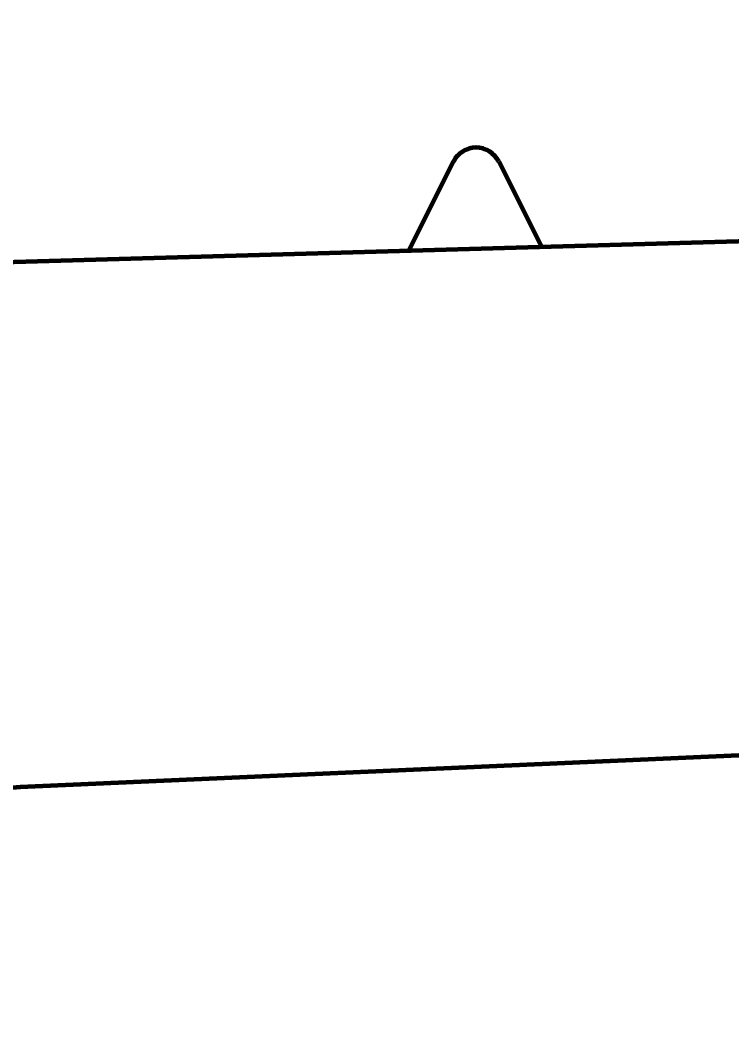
# Model space of a CAD drawing. Header units: millimetres. Extents: x 0 to 3360, y 0 to 297.
# Drawn here: x 3251.231 to 3252.165, y 129.283 to 130.617 of the extents above; entities that cross this region are included whole.
import ezdxf

# ---------------------------------------------------------------- set-up
doc = ezdxf.new("R2010")
doc.units = ezdxf.units.MM
doc.linetypes.add('K5LT_BASIC', pattern=[0])
doc.linetypes.add('K5LT_THIN', pattern=[0])
doc.layers.add('Системный слой', color=7, linetype='Continuous')
doc.styles.add('KDIMTEXTSTYLE', font='GOST_AU.SHX', dxfattribs={"width": 0.96, "oblique": 15, "height": 5})
doc.dimstyles.new('KDIMSTYLE (0.33)', dxfattribs={"dimtxt": 5, "dimasz": 1, "dimexe": 2, "dimexo": 0, "dimgap": 1, "dimtad": 1, "dimlfac": 3, "dimtxsty": 'KDIMTEXTSTYLE', "dimsah": 1, "dimcen": 0, "dimdle": 1, "dimadec": 0, "dimazin": 0, "dimtfac": 0.667, "dimtmove": 0, "dimatfit": 3, "dimfxl": 1, "dimtvp": 1, "dimtolj": 1, "dimtzin": 0, "dimarcsym": 0})

# ---------------------------------------------------------------- blocks, each defined once
blk = doc.blocks.new('U630')
at = {"layer": 'Системный слой', "color": 5, "linetype": 'K5LT_BASIC', "lineweight": 60, "true_color": 0x0000ff}
for p, q in [((3251.7411, 130.3146), (3251.7995, 130.4314)), ((3251.8591, 130.4314), (3251.915, 130.3196))]:
    blk.add_line(p, q, dxfattribs=at)
blk.add_arc((3251.8293, 130.4165), 0.0333, 26.5651, 153.4349, dxfattribs=at)
blk = doc.blocks.new('U629')
at = {"layer": 'Системный слой', "color": 5, "linetype": 'K5LT_BASIC', "lineweight": 60, "true_color": 0x0000ff}
for p, q in [((3248.9126, 130.2335), (3256.4626, 130.4501)), ((3258.1293, 129.9168), (3251.2313, 129.6106))]:
    blk.add_line(p, q, dxfattribs=at)
blk.add_arc((3251.2461, 129.2776), 0.3333, 92.5413, 178.9986, dxfattribs=at)
at = {"layer": 'Системный слой'}
blk.add_blockref('U630', (0, 0), dxfattribs=at)
blk = doc.blocks.new('U639')
at = {"layer": 'Системный слой', "color": 5, "linetype": 'K5LT_BASIC', "lineweight": 60, "true_color": 0x0000ff}
for p, q in [((3251.7411, 130.3146), (3251.7995, 130.4314)), ((3251.8591, 130.4314), (3251.915, 130.3196))]:
    blk.add_line(p, q, dxfattribs=at)
blk.add_arc((3251.8293, 130.4165), 0.0333, 26.5651, 153.4349, dxfattribs=at)
blk = doc.blocks.new('U638')
at = {"layer": 'Системный слой', "color": 5, "linetype": 'K5LT_BASIC', "lineweight": 60, "true_color": 0x0000ff}
for p, q in [((3248.9126, 130.2335), (3256.4626, 130.4501)), ((3258.1293, 129.9168), (3251.2313, 129.6106))]:
    blk.add_line(p, q, dxfattribs=at)
blk.add_arc((3251.2461, 129.2776), 0.3333, 92.5413, 178.9986, dxfattribs=at)
at = {"layer": 'Системный слой'}
blk.add_blockref('U639', (0, 0), dxfattribs=at)
blk = doc.blocks.new('U648')
at = {"layer": 'Системный слой', "color": 5, "linetype": 'K5LT_BASIC', "lineweight": 60, "true_color": 0x0000ff}
for p, q in [((3251.7411, 130.3146), (3251.7995, 130.4314)), ((3251.8591, 130.4314), (3251.915, 130.3196))]:
    blk.add_line(p, q, dxfattribs=at)
blk.add_arc((3251.8293, 130.4165), 0.0333, 26.5651, 153.4349, dxfattribs=at)
blk = doc.blocks.new('U647')
at = {"layer": 'Системный слой', "color": 5, "linetype": 'K5LT_BASIC', "lineweight": 60, "true_color": 0x0000ff}
for p, q in [((3248.9126, 130.2335), (3256.4626, 130.4501)), ((3258.1293, 129.9168), (3251.2313, 129.6106))]:
    blk.add_line(p, q, dxfattribs=at)
blk.add_arc((3251.2461, 129.2776), 0.3333, 92.5413, 178.9986, dxfattribs=at)
at = {"layer": 'Системный слой'}
blk.add_blockref('U648', (0, 0), dxfattribs=at)
blk = doc.blocks.new('U657')
at = {"layer": 'Системный слой', "color": 5, "linetype": 'K5LT_BASIC', "lineweight": 60, "true_color": 0x0000ff}
for p, q in [((3251.7411, 130.3146), (3251.7995, 130.4314)), ((3251.8591, 130.4314), (3251.915, 130.3196))]:
    blk.add_line(p, q, dxfattribs=at)
blk.add_arc((3251.8293, 130.4165), 0.0333, 26.5651, 153.4349, dxfattribs=at)
blk = doc.blocks.new('U656')
at = {"layer": 'Системный слой', "color": 5, "linetype": 'K5LT_BASIC', "lineweight": 60, "true_color": 0x0000ff}
for p, q in [((3248.9126, 130.2335), (3256.4626, 130.4501)), ((3258.1293, 129.9168), (3251.2313, 129.6106))]:
    blk.add_line(p, q, dxfattribs=at)
blk.add_arc((3251.2461, 129.2776), 0.3333, 92.5413, 178.9986, dxfattribs=at)
at = {"layer": 'Системный слой'}
blk.add_blockref('U657', (0, 0), dxfattribs=at)
blk = doc.blocks.new('U666')
at = {"layer": 'Системный слой', "color": 5, "linetype": 'K5LT_BASIC', "lineweight": 60, "true_color": 0x0000ff}
for p, q in [((3251.7411, 130.3146), (3251.7995, 130.4314)), ((3251.8591, 130.4314), (3251.915, 130.3196))]:
    blk.add_line(p, q, dxfattribs=at)
blk.add_arc((3251.8293, 130.4165), 0.0333, 26.5651, 153.4349, dxfattribs=at)
blk = doc.blocks.new('U665')
at = {"layer": 'Системный слой', "color": 5, "linetype": 'K5LT_BASIC', "lineweight": 60, "true_color": 0x0000ff}
for p, q in [((3248.9126, 130.2335), (3256.4626, 130.4501)), ((3258.1293, 129.9168), (3251.2313, 129.6106))]:
    blk.add_line(p, q, dxfattribs=at)
blk.add_arc((3251.2461, 129.2776), 0.3333, 92.5413, 178.9986, dxfattribs=at)
at = {"layer": 'Системный слой'}
blk.add_blockref('U666', (0, 0), dxfattribs=at)
blk = doc.blocks.new('U675')
at = {"layer": 'Системный слой', "color": 5, "linetype": 'K5LT_BASIC', "lineweight": 60, "true_color": 0x0000ff}
for p, q in [((3251.7411, 130.3146), (3251.7995, 130.4314)), ((3251.8591, 130.4314), (3251.915, 130.3196))]:
    blk.add_line(p, q, dxfattribs=at)
blk.add_arc((3251.8293, 130.4165), 0.0333, 26.5651, 153.4349, dxfattribs=at)
blk = doc.blocks.new('U674')
at = {"layer": 'Системный слой', "color": 5, "linetype": 'K5LT_BASIC', "lineweight": 60, "true_color": 0x0000ff}
for p, q in [((3248.9126, 130.2335), (3256.4626, 130.4501)), ((3258.1293, 129.9168), (3251.2313, 129.6106))]:
    blk.add_line(p, q, dxfattribs=at)
blk.add_arc((3251.2461, 129.2776), 0.3333, 92.5413, 178.9986, dxfattribs=at)
at = {"layer": 'Системный слой'}
blk.add_blockref('U675', (0, 0), dxfattribs=at)
blk = doc.blocks.new('U684')
at = {"layer": 'Системный слой', "color": 5, "linetype": 'K5LT_BASIC', "lineweight": 60, "true_color": 0x0000ff}
for p, q in [((3251.7411, 130.3146), (3251.7995, 130.4314)), ((3251.8591, 130.4314), (3251.915, 130.3196))]:
    blk.add_line(p, q, dxfattribs=at)
blk.add_arc((3251.8293, 130.4165), 0.0333, 26.5651, 153.4349, dxfattribs=at)
blk = doc.blocks.new('U683')
at = {"layer": 'Системный слой', "color": 5, "linetype": 'K5LT_BASIC', "lineweight": 60, "true_color": 0x0000ff}
for p, q in [((3248.9126, 130.2335), (3256.4626, 130.4501)), ((3258.1293, 129.9168), (3251.2313, 129.6106))]:
    blk.add_line(p, q, dxfattribs=at)
blk.add_arc((3251.2461, 129.2776), 0.3333, 92.5413, 178.9986, dxfattribs=at)
at = {"layer": 'Системный слой'}
blk.add_blockref('U684', (0, 0), dxfattribs=at)
blk = doc.blocks.new('U693')
at = {"layer": 'Системный слой', "color": 5, "linetype": 'K5LT_BASIC', "lineweight": 60, "true_color": 0x0000ff}
for p, q in [((3251.7411, 130.3146), (3251.7995, 130.4314)), ((3251.8591, 130.4314), (3251.915, 130.3196))]:
    blk.add_line(p, q, dxfattribs=at)
blk.add_arc((3251.8293, 130.4165), 0.0333, 26.5651, 153.4349, dxfattribs=at)
blk = doc.blocks.new('U692')
at = {"layer": 'Системный слой', "color": 5, "linetype": 'K5LT_BASIC', "lineweight": 60, "true_color": 0x0000ff}
for p, q in [((3248.9126, 130.2335), (3256.4626, 130.4501)), ((3258.1293, 129.9168), (3251.2313, 129.6106))]:
    blk.add_line(p, q, dxfattribs=at)
blk.add_arc((3251.2461, 129.2776), 0.3333, 92.5413, 178.9986, dxfattribs=at)
at = {"layer": 'Системный слой'}
blk.add_blockref('U693', (0, 0), dxfattribs=at)
blk = doc.blocks.new('U702')
at = {"layer": 'Системный слой', "color": 5, "linetype": 'K5LT_BASIC', "lineweight": 60, "true_color": 0x0000ff}
for p, q in [((3251.7411, 130.3146), (3251.7995, 130.4314)), ((3251.8591, 130.4314), (3251.915, 130.3196))]:
    blk.add_line(p, q, dxfattribs=at)
blk.add_arc((3251.8293, 130.4165), 0.0333, 26.5651, 153.4349, dxfattribs=at)
blk = doc.blocks.new('U701')
at = {"layer": 'Системный слой', "color": 5, "linetype": 'K5LT_BASIC', "lineweight": 60, "true_color": 0x0000ff}
for p, q in [((3248.9126, 130.2335), (3256.4626, 130.4501)), ((3258.1293, 129.9168), (3251.2313, 129.6106))]:
    blk.add_line(p, q, dxfattribs=at)
blk.add_arc((3251.2461, 129.2776), 0.3333, 92.5413, 178.9986, dxfattribs=at)
at = {"layer": 'Системный слой'}
blk.add_blockref('U702', (0, 0), dxfattribs=at)
blk = doc.blocks.new('U711')
at = {"layer": 'Системный слой', "color": 5, "linetype": 'K5LT_BASIC', "lineweight": 60, "true_color": 0x0000ff}
for p, q in [((3251.7411, 130.3146), (3251.7995, 130.4314)), ((3251.8591, 130.4314), (3251.915, 130.3196))]:
    blk.add_line(p, q, dxfattribs=at)
blk.add_arc((3251.8293, 130.4165), 0.0333, 26.5651, 153.4349, dxfattribs=at)
blk = doc.blocks.new('U710')
at = {"layer": 'Системный слой', "color": 5, "linetype": 'K5LT_BASIC', "lineweight": 60, "true_color": 0x0000ff}
for p, q in [((3248.9126, 130.2335), (3256.4626, 130.4501)), ((3258.1293, 129.9168), (3251.2313, 129.6106))]:
    blk.add_line(p, q, dxfattribs=at)
blk.add_arc((3251.2461, 129.2776), 0.3333, 92.5413, 178.9986, dxfattribs=at)
at = {"layer": 'Системный слой'}
blk.add_blockref('U711', (0, 0), dxfattribs=at)
blk = doc.blocks.new('U720')
at = {"layer": 'Системный слой', "color": 5, "linetype": 'K5LT_BASIC', "lineweight": 60, "true_color": 0x0000ff}
for p, q in [((3251.7411, 130.3146), (3251.7995, 130.4314)), ((3251.8591, 130.4314), (3251.915, 130.3196))]:
    blk.add_line(p, q, dxfattribs=at)
blk.add_arc((3251.8293, 130.4165), 0.0333, 26.5651, 153.4349, dxfattribs=at)
blk = doc.blocks.new('U719')
at = {"layer": 'Системный слой', "color": 5, "linetype": 'K5LT_BASIC', "lineweight": 60, "true_color": 0x0000ff}
for p, q in [((3248.9126, 130.2335), (3256.4626, 130.4501)), ((3258.1293, 129.9168), (3251.2313, 129.6106))]:
    blk.add_line(p, q, dxfattribs=at)
blk.add_arc((3251.2461, 129.2776), 0.3333, 92.5413, 178.9986, dxfattribs=at)
at = {"layer": 'Системный слой'}
blk.add_blockref('U720', (0, 0), dxfattribs=at)
blk = doc.blocks.new('U729')
at = {"layer": 'Системный слой', "color": 5, "linetype": 'K5LT_BASIC', "lineweight": 60, "true_color": 0x0000ff}
for p, q in [((3251.7411, 130.3146), (3251.7995, 130.4314)), ((3251.8591, 130.4314), (3251.915, 130.3196))]:
    blk.add_line(p, q, dxfattribs=at)
blk.add_arc((3251.8293, 130.4165), 0.0333, 26.5651, 153.4349, dxfattribs=at)
blk = doc.blocks.new('U728')
at = {"layer": 'Системный слой', "color": 5, "linetype": 'K5LT_BASIC', "lineweight": 60, "true_color": 0x0000ff}
for p, q in [((3248.9126, 130.2335), (3256.4626, 130.4501)), ((3258.1293, 129.9168), (3251.2313, 129.6106))]:
    blk.add_line(p, q, dxfattribs=at)
blk.add_arc((3251.2461, 129.2776), 0.3333, 92.5413, 178.9986, dxfattribs=at)
at = {"layer": 'Системный слой'}
blk.add_blockref('U729', (0, 0), dxfattribs=at)
blk = doc.blocks.new('U738')
at = {"layer": 'Системный слой', "color": 5, "linetype": 'K5LT_BASIC', "lineweight": 60, "true_color": 0x0000ff}
for p, q in [((3251.7411, 130.3146), (3251.7995, 130.4314)), ((3251.8591, 130.4314), (3251.915, 130.3196))]:
    blk.add_line(p, q, dxfattribs=at)
blk.add_arc((3251.8293, 130.4165), 0.0333, 26.5651, 153.4349, dxfattribs=at)
blk = doc.blocks.new('U737')
at = {"layer": 'Системный слой', "color": 5, "linetype": 'K5LT_BASIC', "lineweight": 60, "true_color": 0x0000ff}
for p, q in [((3248.9126, 130.2335), (3256.4626, 130.4501)), ((3258.1293, 129.9168), (3251.2313, 129.6106))]:
    blk.add_line(p, q, dxfattribs=at)
blk.add_arc((3251.2461, 129.2776), 0.3333, 92.5413, 178.9986, dxfattribs=at)
at = {"layer": 'Системный слой'}
blk.add_blockref('U738', (0, 0), dxfattribs=at)
blk = doc.blocks.new('U747')
at = {"layer": 'Системный слой', "color": 5, "linetype": 'K5LT_BASIC', "lineweight": 60, "true_color": 0x0000ff}
for p, q in [((3251.7411, 130.3146), (3251.7995, 130.4314)), ((3251.8591, 130.4314), (3251.915, 130.3196))]:
    blk.add_line(p, q, dxfattribs=at)
blk.add_arc((3251.8293, 130.4165), 0.0333, 26.5651, 153.4349, dxfattribs=at)
blk = doc.blocks.new('U746')
at = {"layer": 'Системный слой', "color": 5, "linetype": 'K5LT_BASIC', "lineweight": 60, "true_color": 0x0000ff}
for p, q in [((3248.9126, 130.2335), (3256.4626, 130.4501)), ((3258.1293, 129.9168), (3251.2313, 129.6106))]:
    blk.add_line(p, q, dxfattribs=at)
blk.add_arc((3251.2461, 129.2776), 0.3333, 92.5413, 178.9986, dxfattribs=at)
at = {"layer": 'Системный слой'}
blk.add_blockref('U747', (0, 0), dxfattribs=at)
blk = doc.blocks.new('U756')
at = {"layer": 'Системный слой', "color": 5, "linetype": 'K5LT_BASIC', "lineweight": 60, "true_color": 0x0000ff}
for p, q in [((3251.7411, 130.3146), (3251.7995, 130.4314)), ((3251.8591, 130.4314), (3251.915, 130.3196))]:
    blk.add_line(p, q, dxfattribs=at)
blk.add_arc((3251.8293, 130.4165), 0.0333, 26.5651, 153.4349, dxfattribs=at)
blk = doc.blocks.new('U755')
at = {"layer": 'Системный слой', "color": 5, "linetype": 'K5LT_BASIC', "lineweight": 60, "true_color": 0x0000ff}
for p, q in [((3248.9126, 130.2335), (3256.4626, 130.4501)), ((3258.1293, 129.9168), (3251.2313, 129.6106))]:
    blk.add_line(p, q, dxfattribs=at)
blk.add_arc((3251.2461, 129.2776), 0.3333, 92.5413, 178.9986, dxfattribs=at)
at = {"layer": 'Системный слой'}
blk.add_blockref('U756', (0, 0), dxfattribs=at)
blk = doc.blocks.new('U765')
at = {"layer": 'Системный слой', "color": 5, "linetype": 'K5LT_BASIC', "lineweight": 60, "true_color": 0x0000ff}
for p, q in [((3251.7411, 130.3146), (3251.7995, 130.4314)), ((3251.8591, 130.4314), (3251.915, 130.3196))]:
    blk.add_line(p, q, dxfattribs=at)
blk.add_arc((3251.8293, 130.4165), 0.0333, 26.5651, 153.4349, dxfattribs=at)
blk = doc.blocks.new('U764')
at = {"layer": 'Системный слой', "color": 5, "linetype": 'K5LT_BASIC', "lineweight": 60, "true_color": 0x0000ff}
for p, q in [((3248.9126, 130.2335), (3256.4626, 130.4501)), ((3258.1293, 129.9168), (3251.2313, 129.6106))]:
    blk.add_line(p, q, dxfattribs=at)
blk.add_arc((3251.2461, 129.2776), 0.3333, 92.5413, 178.9986, dxfattribs=at)
at = {"layer": 'Системный слой'}
blk.add_blockref('U765', (0, 0), dxfattribs=at)
blk = doc.blocks.new('U774')
at = {"layer": 'Системный слой', "color": 5, "linetype": 'K5LT_BASIC', "lineweight": 60, "true_color": 0x0000ff}
for p, q in [((3251.7411, 130.3146), (3251.7995, 130.4314)), ((3251.8591, 130.4314), (3251.915, 130.3196))]:
    blk.add_line(p, q, dxfattribs=at)
blk.add_arc((3251.8293, 130.4165), 0.0333, 26.5651, 153.4349, dxfattribs=at)
blk = doc.blocks.new('U773')
at = {"layer": 'Системный слой', "color": 5, "linetype": 'K5LT_BASIC', "lineweight": 60, "true_color": 0x0000ff}
for p, q in [((3248.9126, 130.2335), (3256.4626, 130.4501)), ((3258.1293, 129.9168), (3251.2313, 129.6106))]:
    blk.add_line(p, q, dxfattribs=at)
blk.add_arc((3251.2461, 129.2776), 0.3333, 92.5413, 178.9986, dxfattribs=at)
at = {"layer": 'Системный слой'}
blk.add_blockref('U774', (0, 0), dxfattribs=at)
blk = doc.blocks.new('U783')
at = {"layer": 'Системный слой', "color": 5, "linetype": 'K5LT_BASIC', "lineweight": 60, "true_color": 0x0000ff}
for p, q in [((3251.7411, 130.3146), (3251.7995, 130.4314)), ((3251.8591, 130.4314), (3251.915, 130.3196))]:
    blk.add_line(p, q, dxfattribs=at)
blk.add_arc((3251.8293, 130.4165), 0.0333, 26.5651, 153.4349, dxfattribs=at)
blk = doc.blocks.new('U782')
at = {"layer": 'Системный слой', "color": 5, "linetype": 'K5LT_BASIC', "lineweight": 60, "true_color": 0x0000ff}
for p, q in [((3248.9126, 130.2335), (3256.4626, 130.4501)), ((3258.1293, 129.9168), (3251.2313, 129.6106))]:
    blk.add_line(p, q, dxfattribs=at)
blk.add_arc((3251.2461, 129.2776), 0.3333, 92.5413, 178.9986, dxfattribs=at)
at = {"layer": 'Системный слой'}
blk.add_blockref('U783', (0, 0), dxfattribs=at)
blk = doc.blocks.new('U792')
at = {"layer": 'Системный слой', "color": 5, "linetype": 'K5LT_BASIC', "lineweight": 60, "true_color": 0x0000ff}
for p, q in [((3251.7411, 130.3146), (3251.7995, 130.4314)), ((3251.8591, 130.4314), (3251.915, 130.3196))]:
    blk.add_line(p, q, dxfattribs=at)
blk.add_arc((3251.8293, 130.4165), 0.0333, 26.5651, 153.4349, dxfattribs=at)
blk = doc.blocks.new('U791')
at = {"layer": 'Системный слой', "color": 5, "linetype": 'K5LT_BASIC', "lineweight": 60, "true_color": 0x0000ff}
for p, q in [((3248.9126, 130.2335), (3256.4626, 130.4501)), ((3258.1293, 129.9168), (3251.2313, 129.6106))]:
    blk.add_line(p, q, dxfattribs=at)
blk.add_arc((3251.2461, 129.2776), 0.3333, 92.5413, 178.9986, dxfattribs=at)
at = {"layer": 'Системный слой'}
blk.add_blockref('U792', (0, 0), dxfattribs=at)
blk = doc.blocks.new('U801')
at = {"layer": 'Системный слой', "color": 5, "linetype": 'K5LT_BASIC', "lineweight": 60, "true_color": 0x0000ff}
for p, q in [((3251.7411, 130.3146), (3251.7995, 130.4314)), ((3251.8591, 130.4314), (3251.915, 130.3196))]:
    blk.add_line(p, q, dxfattribs=at)
blk.add_arc((3251.8293, 130.4165), 0.0333, 26.5651, 153.4349, dxfattribs=at)
blk = doc.blocks.new('U800')
at = {"layer": 'Системный слой', "color": 5, "linetype": 'K5LT_BASIC', "lineweight": 60, "true_color": 0x0000ff}
for p, q in [((3248.9126, 130.2335), (3256.4626, 130.4501)), ((3258.1293, 129.9168), (3251.2313, 129.6106))]:
    blk.add_line(p, q, dxfattribs=at)
blk.add_arc((3251.2461, 129.2776), 0.3333, 92.5413, 178.9986, dxfattribs=at)
at = {"layer": 'Системный слой'}
blk.add_blockref('U801', (0, 0), dxfattribs=at)
blk = doc.blocks.new('U810')
at = {"layer": 'Системный слой', "color": 5, "linetype": 'K5LT_BASIC', "lineweight": 60, "true_color": 0x0000ff}
for p, q in [((3251.7411, 130.3146), (3251.7995, 130.4314)), ((3251.8591, 130.4314), (3251.915, 130.3196))]:
    blk.add_line(p, q, dxfattribs=at)
blk.add_arc((3251.8293, 130.4165), 0.0333, 26.5651, 153.4349, dxfattribs=at)
blk = doc.blocks.new('U809')
at = {"layer": 'Системный слой', "color": 5, "linetype": 'K5LT_BASIC', "lineweight": 60, "true_color": 0x0000ff}
for p, q in [((3248.9126, 130.2335), (3256.4626, 130.4501)), ((3258.1293, 129.9168), (3251.2313, 129.6106))]:
    blk.add_line(p, q, dxfattribs=at)
blk.add_arc((3251.2461, 129.2776), 0.3333, 92.5413, 178.9986, dxfattribs=at)
at = {"layer": 'Системный слой'}
blk.add_blockref('U810', (0, 0), dxfattribs=at)
blk = doc.blocks.new('U819')
at = {"layer": 'Системный слой', "color": 5, "linetype": 'K5LT_BASIC', "lineweight": 60, "true_color": 0x0000ff}
for p, q in [((3251.7411, 130.3146), (3251.7995, 130.4314)), ((3251.8591, 130.4314), (3251.915, 130.3196))]:
    blk.add_line(p, q, dxfattribs=at)
blk.add_arc((3251.8293, 130.4165), 0.0333, 26.5651, 153.4349, dxfattribs=at)
blk = doc.blocks.new('U818')
at = {"layer": 'Системный слой', "color": 5, "linetype": 'K5LT_BASIC', "lineweight": 60, "true_color": 0x0000ff}
for p, q in [((3248.9126, 130.2335), (3256.4626, 130.4501)), ((3258.1293, 129.9168), (3251.2313, 129.6106))]:
    blk.add_line(p, q, dxfattribs=at)
blk.add_arc((3251.2461, 129.2776), 0.3333, 92.5413, 178.9986, dxfattribs=at)
at = {"layer": 'Системный слой'}
blk.add_blockref('U819', (0, 0), dxfattribs=at)
blk = doc.blocks.new('U828')
at = {"layer": 'Системный слой', "color": 5, "linetype": 'K5LT_BASIC', "lineweight": 60, "true_color": 0x0000ff}
for p, q in [((3251.7411, 130.3146), (3251.7995, 130.4314)), ((3251.8591, 130.4314), (3251.915, 130.3196))]:
    blk.add_line(p, q, dxfattribs=at)
blk.add_arc((3251.8293, 130.4165), 0.0333, 26.5651, 153.4349, dxfattribs=at)
blk = doc.blocks.new('U827')
at = {"layer": 'Системный слой', "color": 5, "linetype": 'K5LT_BASIC', "lineweight": 60, "true_color": 0x0000ff}
for p, q in [((3248.9126, 130.2335), (3256.4626, 130.4501)), ((3258.1293, 129.9168), (3251.2313, 129.6106))]:
    blk.add_line(p, q, dxfattribs=at)
blk.add_arc((3251.2461, 129.2776), 0.3333, 92.5413, 178.9986, dxfattribs=at)
at = {"layer": 'Системный слой'}
blk.add_blockref('U828', (0, 0), dxfattribs=at)
blk = doc.blocks.new('U837')
at = {"layer": 'Системный слой', "color": 5, "linetype": 'K5LT_BASIC', "lineweight": 60, "true_color": 0x0000ff}
for p, q in [((3251.7411, 130.3146), (3251.7995, 130.4314)), ((3251.8591, 130.4314), (3251.915, 130.3196))]:
    blk.add_line(p, q, dxfattribs=at)
blk.add_arc((3251.8293, 130.4165), 0.0333, 26.5651, 153.4349, dxfattribs=at)
blk = doc.blocks.new('U836')
at = {"layer": 'Системный слой', "color": 5, "linetype": 'K5LT_BASIC', "lineweight": 60, "true_color": 0x0000ff}
for p, q in [((3248.9126, 130.2335), (3256.4626, 130.4501)), ((3258.1293, 129.9168), (3251.2313, 129.6106))]:
    blk.add_line(p, q, dxfattribs=at)
blk.add_arc((3251.2461, 129.2776), 0.3333, 92.5413, 178.9986, dxfattribs=at)
at = {"layer": 'Системный слой'}
blk.add_blockref('U837', (0, 0), dxfattribs=at)
blk = doc.blocks.new('U846')
at = {"layer": 'Системный слой', "color": 5, "linetype": 'K5LT_BASIC', "lineweight": 60, "true_color": 0x0000ff}
for p, q in [((3251.7411, 130.3146), (3251.7995, 130.4314)), ((3251.8591, 130.4314), (3251.915, 130.3196))]:
    blk.add_line(p, q, dxfattribs=at)
blk.add_arc((3251.8293, 130.4165), 0.0333, 26.5651, 153.4349, dxfattribs=at)
blk = doc.blocks.new('U845')
at = {"layer": 'Системный слой', "color": 5, "linetype": 'K5LT_BASIC', "lineweight": 60, "true_color": 0x0000ff}
for p, q in [((3248.9126, 130.2335), (3256.4626, 130.4501)), ((3258.1293, 129.9168), (3251.2313, 129.6106))]:
    blk.add_line(p, q, dxfattribs=at)
blk.add_arc((3251.2461, 129.2776), 0.3333, 92.5413, 178.9986, dxfattribs=at)
at = {"layer": 'Системный слой'}
blk.add_blockref('U846', (0, 0), dxfattribs=at)
blk = doc.blocks.new('U855')
at = {"layer": 'Системный слой', "color": 5, "linetype": 'K5LT_BASIC', "lineweight": 60, "true_color": 0x0000ff}
for p, q in [((3251.7411, 130.3146), (3251.7995, 130.4314)), ((3251.8591, 130.4314), (3251.915, 130.3196))]:
    blk.add_line(p, q, dxfattribs=at)
blk.add_arc((3251.8293, 130.4165), 0.0333, 26.5651, 153.4349, dxfattribs=at)
blk = doc.blocks.new('U854')
at = {"layer": 'Системный слой', "color": 5, "linetype": 'K5LT_BASIC', "lineweight": 60, "true_color": 0x0000ff}
for p, q in [((3248.9126, 130.2335), (3256.4626, 130.4501)), ((3258.1293, 129.9168), (3251.2313, 129.6106))]:
    blk.add_line(p, q, dxfattribs=at)
blk.add_arc((3251.2461, 129.2776), 0.3333, 92.5413, 178.9986, dxfattribs=at)
at = {"layer": 'Системный слой'}
blk.add_blockref('U855', (0, 0), dxfattribs=at)
blk = doc.blocks.new('U864')
at = {"layer": 'Системный слой', "color": 5, "linetype": 'K5LT_BASIC', "lineweight": 60, "true_color": 0x0000ff}
for p, q in [((3251.7411, 130.3146), (3251.7995, 130.4314)), ((3251.8591, 130.4314), (3251.915, 130.3196))]:
    blk.add_line(p, q, dxfattribs=at)
blk.add_arc((3251.8293, 130.4165), 0.0333, 26.5651, 153.4349, dxfattribs=at)
blk = doc.blocks.new('U863')
at = {"layer": 'Системный слой', "color": 5, "linetype": 'K5LT_BASIC', "lineweight": 60, "true_color": 0x0000ff}
for p, q in [((3248.9126, 130.2335), (3256.4626, 130.4501)), ((3258.1293, 129.9168), (3251.2313, 129.6106))]:
    blk.add_line(p, q, dxfattribs=at)
blk.add_arc((3251.2461, 129.2776), 0.3333, 92.5413, 178.9986, dxfattribs=at)
at = {"layer": 'Системный слой'}
blk.add_blockref('U864', (0, 0), dxfattribs=at)
blk = doc.blocks.new('U873')
at = {"layer": 'Системный слой', "color": 5, "linetype": 'K5LT_BASIC', "lineweight": 60, "true_color": 0x0000ff}
for p, q in [((3251.7411, 130.3146), (3251.7995, 130.4314)), ((3251.8591, 130.4314), (3251.915, 130.3196))]:
    blk.add_line(p, q, dxfattribs=at)
blk.add_arc((3251.8293, 130.4165), 0.0333, 26.5651, 153.4349, dxfattribs=at)
blk = doc.blocks.new('U872')
at = {"layer": 'Системный слой', "color": 5, "linetype": 'K5LT_BASIC', "lineweight": 60, "true_color": 0x0000ff}
for p, q in [((3248.9126, 130.2335), (3256.4626, 130.4501)), ((3258.1293, 129.9168), (3251.2313, 129.6106))]:
    blk.add_line(p, q, dxfattribs=at)
blk.add_arc((3251.2461, 129.2776), 0.3333, 92.5413, 178.9986, dxfattribs=at)
at = {"layer": 'Системный слой'}
blk.add_blockref('U873', (0, 0), dxfattribs=at)
blk = doc.blocks.new('U882')
at = {"layer": 'Системный слой', "color": 5, "linetype": 'K5LT_BASIC', "lineweight": 60, "true_color": 0x0000ff}
for p, q in [((3251.7411, 130.3146), (3251.7995, 130.4314)), ((3251.8591, 130.4314), (3251.915, 130.3196))]:
    blk.add_line(p, q, dxfattribs=at)
blk.add_arc((3251.8293, 130.4165), 0.0333, 26.5651, 153.4349, dxfattribs=at)
blk = doc.blocks.new('U881')
at = {"layer": 'Системный слой', "color": 5, "linetype": 'K5LT_BASIC', "lineweight": 60, "true_color": 0x0000ff}
for p, q in [((3248.9126, 130.2335), (3256.4626, 130.4501)), ((3258.1293, 129.9168), (3251.2313, 129.6106))]:
    blk.add_line(p, q, dxfattribs=at)
blk.add_arc((3251.2461, 129.2776), 0.3333, 92.5413, 178.9986, dxfattribs=at)
at = {"layer": 'Системный слой'}
blk.add_blockref('U882', (0, 0), dxfattribs=at)
blk = doc.blocks.new('U891')
at = {"layer": 'Системный слой', "color": 5, "linetype": 'K5LT_BASIC', "lineweight": 60, "true_color": 0x0000ff}
for p, q in [((3251.7411, 130.3146), (3251.7995, 130.4314)), ((3251.8591, 130.4314), (3251.915, 130.3196))]:
    blk.add_line(p, q, dxfattribs=at)
blk.add_arc((3251.8293, 130.4165), 0.0333, 26.5651, 153.4349, dxfattribs=at)
blk = doc.blocks.new('U890')
at = {"layer": 'Системный слой', "color": 5, "linetype": 'K5LT_BASIC', "lineweight": 60, "true_color": 0x0000ff}
for p, q in [((3248.9126, 130.2335), (3256.4626, 130.4501)), ((3258.1293, 129.9168), (3251.2313, 129.6106))]:
    blk.add_line(p, q, dxfattribs=at)
blk.add_arc((3251.2461, 129.2776), 0.3333, 92.5413, 178.9986, dxfattribs=at)
at = {"layer": 'Системный слой'}
blk.add_blockref('U891', (0, 0), dxfattribs=at)
blk = doc.blocks.new('U900')
at = {"layer": 'Системный слой', "color": 5, "linetype": 'K5LT_BASIC', "lineweight": 60, "true_color": 0x0000ff}
for p, q in [((3251.7411, 130.3146), (3251.7995, 130.4314)), ((3251.8591, 130.4314), (3251.915, 130.3196))]:
    blk.add_line(p, q, dxfattribs=at)
blk.add_arc((3251.8293, 130.4165), 0.0333, 26.5651, 153.4349, dxfattribs=at)
blk = doc.blocks.new('U899')
at = {"layer": 'Системный слой', "color": 5, "linetype": 'K5LT_BASIC', "lineweight": 60, "true_color": 0x0000ff}
for p, q in [((3248.9126, 130.2335), (3256.4626, 130.4501)), ((3258.1293, 129.9168), (3251.2313, 129.6106))]:
    blk.add_line(p, q, dxfattribs=at)
blk.add_arc((3251.2461, 129.2776), 0.3333, 92.5413, 178.9986, dxfattribs=at)
at = {"layer": 'Системный слой'}
blk.add_blockref('U900', (0, 0), dxfattribs=at)
blk = doc.blocks.new('U909')
at = {"layer": 'Системный слой', "color": 5, "linetype": 'K5LT_BASIC', "lineweight": 60, "true_color": 0x0000ff}
for p, q in [((3251.7411, 130.3146), (3251.7995, 130.4314)), ((3251.8591, 130.4314), (3251.915, 130.3196))]:
    blk.add_line(p, q, dxfattribs=at)
blk.add_arc((3251.8293, 130.4165), 0.0333, 26.5651, 153.4349, dxfattribs=at)
blk = doc.blocks.new('U908')
at = {"layer": 'Системный слой', "color": 5, "linetype": 'K5LT_BASIC', "lineweight": 60, "true_color": 0x0000ff}
for p, q in [((3248.9126, 130.2335), (3256.4626, 130.4501)), ((3258.1293, 129.9168), (3251.2313, 129.6106))]:
    blk.add_line(p, q, dxfattribs=at)
blk.add_arc((3251.2461, 129.2776), 0.3333, 92.5413, 178.9986, dxfattribs=at)
at = {"layer": 'Системный слой'}
blk.add_blockref('U909', (0, 0), dxfattribs=at)
blk = doc.blocks.new('U628')
at = {"layer": 'Системный слой'}
for name in ['U629', 'U638', 'U647', 'U656', 'U665', 'U674', 'U683', 'U692', 'U701', 'U710', 'U719', 'U728', 'U737', 'U746', 'U755', 'U764', 'U773', 'U782', 'U791', 'U800', 'U809', 'U818', 'U827', 'U836', 'U845', 'U854', 'U863', 'U872', 'U881', 'U890', 'U899', 'U908']:
    blk.add_blockref(name, (0, 0), dxfattribs=at)
blk = doc.blocks.new('KDIMARROW_01')
at = {"layer": 'Системный слой'}
blk.add_hatch(color=0, dxfattribs=at).paths.add_polyline_path([(0, 0), (-5, 0.6583), (-4.5, 0), (-5, -0.6583)])
at = {"layer": 'Системный слой', "color": 0, "linetype": 'K5LT_THIN', "lineweight": 18}
for p, q in [((-4.5, 0), (-5, 0.6583)), ((-5, 0.6583), (0, 0)), ((0, 0), (-5, -0.6583)), ((-5, -0.6583), (-4.5, 0)), ((0, 0), (-1, 0))]:
    blk.add_line(p, q, dxfattribs=at)

msp = doc.modelspace()

# ---------------------------------------------------------------- hatches: boundary and pattern name
at = {"layer": 'Системный слой'}
h = msp.add_hatch(dxfattribs=at)
h.set_pattern_fill('Бетон', angle=45, style=0, pattern_type=0)
h.set_pattern_definition([(45, (0, 0), (-14.14214, 14.14214), [11, -5]), (45, (9.192, 9.192), (-14.14214, 14.14214), [1, -15]), (45, (-1.414, 12.728), (-14.14214, 14.14214), [11, -5]), (45, (7.778, 21.92), (-14.14214, 14.14214), [1, -15])])
h.paths.add_polyline_path([(3258.12931, 135.28347), (3258.12931, 195.95013), (3258.12931, 233.95013), (3258.12931, 237.18347), (3258.12931, 243.28347), (3258.12931, 246.15429), (3256.75572, 244.7476), (3255.29158, 243.73014), (3253.69438, 243.0983), (3251.87373, 242.84423), (3249.55224, 242.9386), (3246.41491, 242.97653), (3244.57186, 242.39412), (3243.1655, 241.34834), (3241.96316, 239.86678), (3241.53281, 239.17437), (3238.48676, 233.58903), (3235.271, 226.89899), (3231.89223, 218.87001), (3228.55137, 209.63909), (3225.88374, 200.86522), (3224.0839, 193.63543), (3224.07938, 193.61501), (3223.52925, 190.96106), (3222.906, 187.58482), (3222.21065, 183.35637), (3221.44404, 178.028), (3220.60885, 171.01603), (3219.85278, 161.95812), (3219.5933, 154.20665), (3219.72682, 149.08849), (3220.09778, 145.21717), (3220.6613, 142.23946), (3221.2249, 140.42016), (3223.03328, 136.42934), (3225.34457, 132.6163), (3228.15877, 128.98103), (3231.47588, 125.52353), (3235.2959, 122.24381), (3239.61883, 119.14186), (3243.73803, 116.6168), (3258.12931, 116.6168), (3258.12931, 123.28347)])

# ---------------------------------------------------------------- linework, layer by layer
at = {"layer": 'Системный слой', "color": 5, "linetype": 'K5LT_BASIC', "lineweight": 60, "true_color": 0x0000ff}
msp.add_open_spline([(3258.12931, 246.15429), (3251.8791, 238.66619), (3246.34694, 247.45066), (3241.53281, 239.17437), (3233.91891, 226.08481), (3227.32698, 208.30563), (3224.07938, 193.61501), (3221.47513, 181.8346), (3217.24363, 150.85253), (3221.2249, 140.42016), (3224.78499, 131.09144), (3232.28936, 123.15698), (3243.73803, 116.6168)], degree=3, knots=[0, 0, 0, 0, 1, 1, 1, 2, 2, 2, 3, 3, 3, 4, 4, 4, 4], dxfattribs=at)

# ---------------------------------------------------------------- block references
at = {"layer": 'Системный слой'}
msp.add_blockref('U628', (0, 0), dxfattribs=at)

# ---------------------------------------------------------------- dimensions: what is measured, and where the dimension line sits
at = {"layer": 'Системный слой', "color": 7}
msp.add_linear_dim(base=(3199.39754, 233.28347), p1=(3243.73803, 116.6168), p2=(3260.79597, 233.28347), angle=90, location=(3199.39754, 175.28347), dimstyle='KDIMSTYLE (0.33)', override={"dimexo": 0, "dimpost": '\\H5.0;\\W0.965;\\Q15;<>', "dimblk1": 'KDIMARROW_01', "dimblk2": 'KDIMARROW_01', "dimse1": 0, "dimse2": 0, "dimclrt": 7, "dimtolj": 1}, dxfattribs=at).render()

doc.saveas('drawing.dxf')
